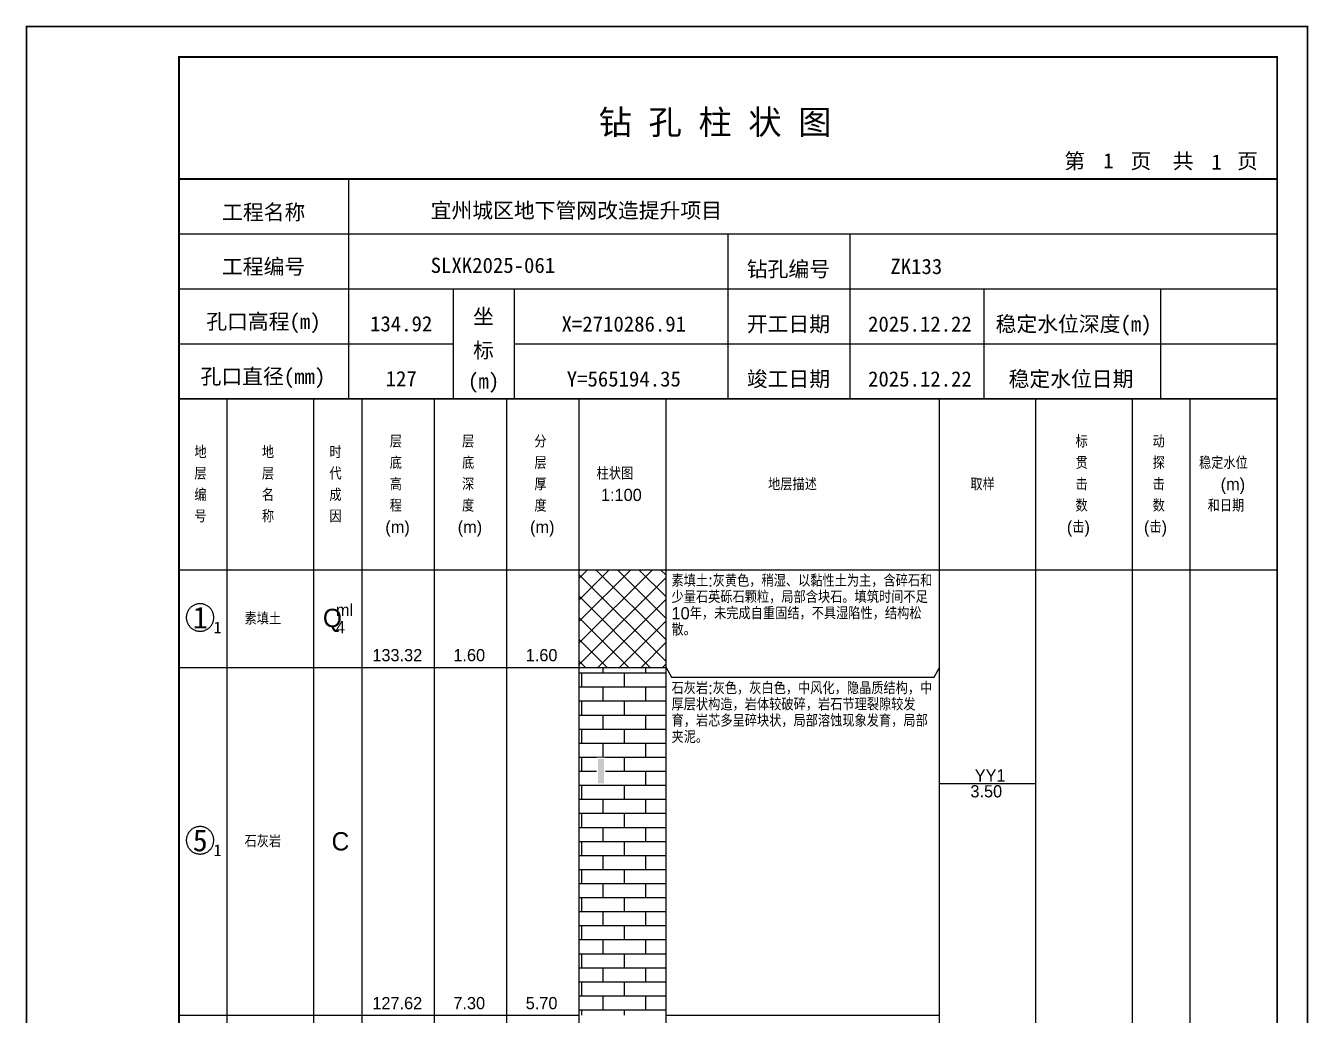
# Model space of a CAD drawing. Header units: millimetres. Extents: x 12489 to 89920, y 4630 to 4927.
# Drawn here: x 63969.3 to 64179.6, y 4764.7 to 4926.8 of the extents above; entities that cross this region are included whole.
import ezdxf
from ezdxf.enums import TextEntityAlignment as Align

# ---------------------------------------------------------------- set-up
doc = ezdxf.new("R2010")
doc.units = ezdxf.units.MM
doc.layers.add('ZZT_TC', color=7, linetype='Continuous')
doc.styles.add('成果图图块', font='', dxfattribs={"height": 2.5})
doc.styles.add('成果图模板', font='')
doc.styles.add('成果图模板标题', font='simhei.ttf')
doc.styles.add('成果图表体', font='Comfont.shx', dxfattribs={"height": 2, "bigfont": 'Hztxt12a.shx'})
doc.styles.get('成果图图块').set_extended_font_data('FangSong_GB2312')
doc.styles.get('成果图模板').set_extended_font_data('FangSong_GB2312')

# ---------------------------------------------------------------- blocks, each defined once
blk = doc.blocks.new('DCBH-1-1-1481', base_point=(0.3, -0.11))
at = {"layer": 'ZZT_TC', "color": 7}
blk.add_polyline3d([(-0.19, 2.31, 0), (-0.3, 2.31, 0), (-0.41, 2.3, 0), (-0.52, 2.29, 0), (-0.63, 2.27, 0), (-0.73, 2.24, 0), (-0.84, 2.21, 0), (-0.95, 2.18, 0), (-1.05, 2.14, 0), (-1.15, 2.09, 0), (-1.25, 2.04, 0), (-1.35, 1.99, 0), (-1.44, 1.93, 0), (-1.53, 1.87, 0), (-1.62, 1.8, 0), (-1.7, 1.73, 0), (-1.78, 1.65, 0), (-1.86, 1.57, 0), (-1.93, 1.49, 0), (-2, 1.4, 0), (-2.06, 1.31, 0), (-2.12, 1.22, 0), (-2.17, 1.12, 0), (-2.22, 1.02, 0), (-2.27, 0.92, 0), (-2.31, 0.82, 0), (-2.34, 0.71, 0), (-2.37, 0.61, 0), (-2.4, 0.5, 0), (-2.41, 0.39, 0), (-2.43, 0.28, 0), (-2.44, 0.17, 0), (-2.44, 0.06, 0), (-2.44, -0.05, 0), (-2.43, -0.16, 0), (-2.41, -0.27, 0), (-2.4, -0.38, 0), (-2.37, -0.49, 0), (-2.34, -0.6, 0), (-2.31, -0.7, 0), (-2.27, -0.8, 0), (-2.22, -0.9, 0), (-2.17, -1, 0), (-2.12, -1.1, 0), (-2.06, -1.19, 0), (-2, -1.28, 0), (-1.93, -1.37, 0), (-1.86, -1.45, 0), (-1.78, -1.53, 0), (-1.7, -1.61, 0), (-1.62, -1.68, 0), (-1.53, -1.75, 0), (-1.44, -1.81, 0), (-1.35, -1.87, 0), (-1.25, -1.93, 0), (-1.15, -1.98, 0), (-1.05, -2.02, 0), (-0.95, -2.06, 0), (-0.84, -2.1, 0), (-0.73, -2.13, 0), (-0.63, -2.15, 0), (-0.52, -2.17, 0), (-0.41, -2.18, 0), (-0.3, -2.19, 0), (-0.19, -2.19, 0), (-0.08, -2.19, 0), (0.03, -2.18, 0), (0.14, -2.17, 0), (0.25, -2.15, 0), (0.36, -2.13, 0), (0.47, -2.1, 0), (0.57, -2.06, 0), (0.67, -2.02, 0), (0.77, -1.98, 0), (0.87, -1.93, 0), (0.97, -1.87, 0), (1.06, -1.81, 0), (1.15, -1.75, 0), (1.24, -1.68, 0), (1.32, -1.61, 0), (1.4, -1.53, 0), (1.48, -1.45, 0), (1.55, -1.37, 0), (1.62, -1.28, 0), (1.68, -1.19, 0), (1.74, -1.1, 0), (1.8, -1, 0), (1.85, -0.9, 0), (1.89, -0.8, 0), (1.93, -0.7, 0), (1.97, -0.6, 0), (2, -0.49, 0), (2.02, -0.38, 0), (2.04, -0.27, 0), (2.05, -0.16, 0), (2.06, -0.05, 0), (2.06, 0.06, 0), (2.06, 0.17, 0), (2.05, 0.28, 0), (2.04, 0.39, 0), (2.02, 0.5, 0), (2, 0.61, 0), (1.97, 0.71, 0), (1.93, 0.82, 0), (1.89, 0.92, 0), (1.85, 1.02, 0), (1.8, 1.12, 0), (1.74, 1.22, 0), (1.68, 1.31, 0), (1.62, 1.4, 0), (1.55, 1.49, 0), (1.48, 1.57, 0), (1.4, 1.65, 0), (1.32, 1.73, 0), (1.24, 1.8, 0), (1.15, 1.87, 0), (1.06, 1.93, 0), (0.97, 1.99, 0), (0.87, 2.04, 0), (0.77, 2.09, 0), (0.67, 2.14, 0), (0.57, 2.18, 0), (0.47, 2.21, 0), (0.36, 2.24, 0), (0.25, 2.27, 0), (0.14, 2.29, 0), (0.03, 2.3, 0), (-0.08, 2.31, 0), (-0.19, 2.31, 0)], dxfattribs=at)
at = {"style": '成果图图块'}
blk.add_text('1', height=3.57, dxfattribs=at).set_placement((-0.16, -1.74), align=Align.CENTER)
blk.add_text('1', height=1.91, dxfattribs=at).set_placement((2.03, -2.53))
blk = doc.blocks.new('DCBH-1-1-1482', base_point=(0.3, -0.11))
at = {"layer": 'ZZT_TC', "color": 7}
blk.add_polyline3d([(-0.19, 2.31, 0), (-0.3, 2.31, 0), (-0.41, 2.3, 0), (-0.52, 2.29, 0), (-0.63, 2.27, 0), (-0.73, 2.24, 0), (-0.84, 2.21, 0), (-0.95, 2.18, 0), (-1.05, 2.14, 0), (-1.15, 2.09, 0), (-1.25, 2.04, 0), (-1.35, 1.99, 0), (-1.44, 1.93, 0), (-1.53, 1.87, 0), (-1.62, 1.8, 0), (-1.7, 1.73, 0), (-1.78, 1.65, 0), (-1.86, 1.57, 0), (-1.93, 1.49, 0), (-2, 1.4, 0), (-2.06, 1.31, 0), (-2.12, 1.22, 0), (-2.17, 1.12, 0), (-2.22, 1.02, 0), (-2.27, 0.92, 0), (-2.31, 0.82, 0), (-2.34, 0.71, 0), (-2.37, 0.61, 0), (-2.4, 0.5, 0), (-2.41, 0.39, 0), (-2.43, 0.28, 0), (-2.44, 0.17, 0), (-2.44, 0.06, 0), (-2.44, -0.05, 0), (-2.43, -0.16, 0), (-2.41, -0.27, 0), (-2.4, -0.38, 0), (-2.37, -0.49, 0), (-2.34, -0.6, 0), (-2.31, -0.7, 0), (-2.27, -0.8, 0), (-2.22, -0.9, 0), (-2.17, -1, 0), (-2.12, -1.1, 0), (-2.06, -1.19, 0), (-2, -1.28, 0), (-1.93, -1.37, 0), (-1.86, -1.45, 0), (-1.78, -1.53, 0), (-1.7, -1.61, 0), (-1.62, -1.68, 0), (-1.53, -1.75, 0), (-1.44, -1.81, 0), (-1.35, -1.87, 0), (-1.25, -1.93, 0), (-1.15, -1.98, 0), (-1.05, -2.02, 0), (-0.95, -2.06, 0), (-0.84, -2.1, 0), (-0.73, -2.13, 0), (-0.63, -2.15, 0), (-0.52, -2.17, 0), (-0.41, -2.18, 0), (-0.3, -2.19, 0), (-0.19, -2.19, 0), (-0.08, -2.19, 0), (0.03, -2.18, 0), (0.14, -2.17, 0), (0.25, -2.15, 0), (0.36, -2.13, 0), (0.47, -2.1, 0), (0.57, -2.06, 0), (0.67, -2.02, 0), (0.77, -1.98, 0), (0.87, -1.93, 0), (0.97, -1.87, 0), (1.06, -1.81, 0), (1.15, -1.75, 0), (1.24, -1.68, 0), (1.32, -1.61, 0), (1.4, -1.53, 0), (1.48, -1.45, 0), (1.55, -1.37, 0), (1.62, -1.28, 0), (1.68, -1.19, 0), (1.74, -1.1, 0), (1.8, -1, 0), (1.85, -0.9, 0), (1.89, -0.8, 0), (1.93, -0.7, 0), (1.97, -0.6, 0), (2, -0.49, 0), (2.02, -0.38, 0), (2.04, -0.27, 0), (2.05, -0.16, 0), (2.06, -0.05, 0), (2.06, 0.06, 0), (2.06, 0.17, 0), (2.05, 0.28, 0), (2.04, 0.39, 0), (2.02, 0.5, 0), (2, 0.61, 0), (1.97, 0.71, 0), (1.93, 0.82, 0), (1.89, 0.92, 0), (1.85, 1.02, 0), (1.8, 1.12, 0), (1.74, 1.22, 0), (1.68, 1.31, 0), (1.62, 1.4, 0), (1.55, 1.49, 0), (1.48, 1.57, 0), (1.4, 1.65, 0), (1.32, 1.73, 0), (1.24, 1.8, 0), (1.15, 1.87, 0), (1.06, 1.93, 0), (0.97, 1.99, 0), (0.87, 2.04, 0), (0.77, 2.09, 0), (0.67, 2.14, 0), (0.57, 2.18, 0), (0.47, 2.21, 0), (0.36, 2.24, 0), (0.25, 2.27, 0), (0.14, 2.29, 0), (0.03, 2.3, 0), (-0.08, 2.31, 0), (-0.19, 2.31, 0)], dxfattribs=at)
at = {"style": '成果图图块'}
blk.add_text('5', height=3.57, dxfattribs=at).set_placement((-0.16, -1.74), align=Align.CENTER)
blk.add_text('1', height=1.91, dxfattribs=at).set_placement((2.03, -2.53))
blk = doc.blocks.new('gkqy3.dwg', base_point=(0, -2))
blk.add_wipeout([(-0.7, -2.2), (0.7, -2.2), (0.7, 2.2), (-0.7, 2.2)])
at = {"color": 7}
blk.add_solid([(-0.5, -2), (0.5, -2), (-0.5, 2), (0.5, 2)], dxfattribs=at)
blk = doc.blocks.new('钻孔柱状图路桥昇龙制图梁世成校核莫家里.dwg235', base_point=(25, 236))
for p, q in [((52.82, 236), (52.82, 272)), ((25, 263), (205, 263)), ((115, 236), (115, 263)), ((135, 236), (135, 263)), ((25, 254), (205, 254)), ((70, 236), (70, 254)), ((80, 236), (80, 254)), ((157, 236), (157, 254)), ((185.95, 236), (185.95, 254)), ((25, 245), (70, 245)), ((80, 245), (205, 245))]:
    blk.add_line(p, q)
for points, const_width in [([(0, 0), (210, 0), (210, 297), (0, 297)], 0.25), ([(25, 5), (205, 5), (205, 292), (25, 292)], 0.3)]:
    blk.add_lwpolyline(points, close=True, dxfattribs=dict(const_width=const_width))
at = {"const_width": 0.3}
for points in [[(25, 272), (205, 272)], [(25, 236), (205, 236)]]:
    blk.add_lwpolyline(points, dxfattribs=at)
for s, height, style, p in [('钻 孔 柱 状 图', 4, '成果图模板标题', (93.8, 279.31)), ('第', 2.5, '成果图模板', (170.12, 273.7)), ('页', 2.5, '成果图模板', (180.96, 273.7)), ('共', 2.5, '成果图模板', (187.88, 273.7)), ('页', 2.5, '成果图模板', (198.44, 273.7)), ('工程名称', 2.5, '成果图模板', (32.07, 265.32)), ('宜州城区地下管网改造提升项目', 2.5, '成果图模板', (66.26, 265.61)), ('工程编号', 2.5, '成果图模板', (32.05, 256.41)), ('SLXK2025-061', 2.5, '成果图模板', (66.26, 256.61)), ('钻孔编号', 2.5, '成果图模板', (118.08, 256)), ('ZK133', 2.5, '成果图模板', (141.61, 256.43)), ('孔口高程(m)', 2.5, '成果图模板', (29.48, 247.41)), ('坐', 2.5, '成果图模板', (73.21, 248.24)), ('开工日期', 2.5, '成果图模板', (118.08, 247)), ('稳定水位深度(m)', 2.5, '成果图模板', (158.86, 247)), ('标', 2.5, '成果图模板', (73.21, 242.7)), ('孔口直径(mm)', 2.5, '成果图模板', (28.54, 238.41)), ('(m) ', 2.5, '成果图模板', (72.38, 237.65)), ('竣工日期', 2.5, '成果图模板', (118.08, 238)), ('稳定水位日期', 2.5, '成果图模板', (160.99, 238))]:
    blk.add_text(s, height=height, dxfattribs=dict(style=style)).set_placement(p)
at = {"style": '成果图模板'}
for s, p in [('1', (177.35, 273.74)), ('1', (195.08, 273.53)), ('134.92', (61.43, 247.04)), ('X=2710286.91', (97.92, 247)), ('2025.12.22', (146.46, 247)), ('127', (61.43, 238.04)), ('Y=565194.35', (97.92, 238)), ('2025.12.22', (146.46, 238))]:
    blk.add_text(s, height=2.5, dxfattribs=at).set_placement(p, align=Align.CENTER)

msp = doc.modelspace()

# ---------------------------------------------------------------- hatches: boundary and pattern name
at = {"linetype": 'Continuous'}
h = msp.add_hatch(dxfattribs=at)
h.set_pattern_fill('GKSTT', scale=0.5, style=0, pattern_type=2)
h.set_pattern_definition([(45, (0, 0), (-1.76776695, 1.76776695), []), (135, (0, 0), (-1.76776695, -1.76776695), [])])
h.paths.add_polyline_path([(64060.06, 4821.71), (64074.29, 4821.71), (64074.29, 4837.71), (64060.06, 4837.71)])
h = msp.add_hatch(dxfattribs=at)
h.set_pattern_fill('GKSHY', scale=0.5, style=0, pattern_type=2)
h.set_pattern_definition([(0, (0, 0), (0, 2.3), []), (90, (0, 0), (-3.5, 2.3), [2.3, -2.3])])
h.paths.add_polyline_path([(64060.06, 4764.71), (64074.29, 4764.71), (64074.29, 4821.71), (64060.06, 4821.71)])

# ---------------------------------------------------------------- linework, layer by layer
at = {"color": 0}
for p, q in [((63994.45, 4837.71), (64002.35, 4837.71)), ((63994.45, 4821.71), (63994.45, 4837.71)), ((64002.35, 4821.71), (64002.35, 4837.71)), ((63994.45, 4821.71), (64002.35, 4821.71)), ((63994.45, 4821.71), (64002.35, 4821.71)), ((63994.45, 4764.71), (63994.45, 4821.71)), ((64002.35, 4764.71), (64002.35, 4821.71)), ((63994.45, 4764.71), (64002.35, 4764.71))]:
    msp.add_line(p, q, dxfattribs=at)
for points in [[(63994.45, 4865.71), (64002.35, 4865.71)], [(63994.45, 4837.71), (63994.45, 4865.71)], [(64002.35, 4837.71), (64002.35, 4865.71)], [(64002.35, 4865.71), (64016.58, 4865.71)], [(64002.35, 4837.71), (64002.35, 4865.71)], [(64016.58, 4837.71), (64016.58, 4865.71)], [(64016.58, 4865.71), (64024.49, 4865.71)], [(64016.58, 4837.71), (64016.58, 4865.71)], [(64024.49, 4837.71), (64024.49, 4865.71)], [(64024.49, 4865.71), (64036.35, 4865.71)], [(64024.49, 4837.71), (64024.49, 4865.71)], [(64036.35, 4837.71), (64036.35, 4865.71)], [(64036.35, 4865.71), (64048.2, 4865.71)], [(64036.35, 4837.71), (64036.35, 4865.71)], [(64048.2, 4837.71), (64048.2, 4865.71)], [(64048.2, 4865.71), (64060.06, 4865.71)], [(64048.2, 4837.71), (64048.2, 4865.71)], [(64060.06, 4837.71), (64060.06, 4865.71)], [(64060.06, 4865.71), (64074.29, 4865.71)], [(64060.06, 4837.71), (64060.06, 4865.71)], [(64074.29, 4837.71), (64074.29, 4865.71)], [(64074.29, 4865.71), (64119.11, 4865.71)], [(64074.29, 4837.71), (64074.29, 4865.71)], [(64119.11, 4837.71), (64119.11, 4865.71)], [(64119.11, 4865.71), (64134.92, 4865.71)], [(64119.11, 4837.71), (64119.11, 4865.71)], [(64134.92, 4837.71), (64134.92, 4865.71)], [(64134.92, 4865.71), (64150.73, 4865.71)], [(64134.92, 4837.71), (64134.92, 4865.71)], [(64150.73, 4837.71), (64150.73, 4865.71)], [(64150.73, 4865.71), (64160.22, 4865.71)], [(64150.73, 4837.71), (64150.73, 4865.71)], [(64160.22, 4837.71), (64160.22, 4865.71)], [(64160.22, 4865.71), (64174.45, 4865.71)], [(64160.22, 4837.71), (64160.22, 4865.71)], [(64174.45, 4837.71), (64174.45, 4865.71)], [(63994.45, 4837.71), (64002.35, 4837.71)], [(63994.45, 4643.71), (63994.45, 4837.71)], [(63994.45, 4837.71), (64002.35, 4837.71)], [(64002.35, 4643.71), (64002.35, 4837.71)], [(64002.35, 4837.71), (64016.58, 4837.71)], [(64002.35, 4643.71), (64002.35, 4837.71)], [(64002.35, 4837.71), (64016.58, 4837.71)], [(64002.35, 4837.71), (64016.58, 4837.71)], [(64002.35, 4821.71), (64002.35, 4837.71)], [(64016.58, 4643.71), (64016.58, 4837.71)], [(64016.58, 4821.71), (64016.58, 4837.71)], [(64016.58, 4837.71), (64024.49, 4837.71)], [(64016.58, 4643.71), (64016.58, 4837.71)], [(64016.58, 4837.71), (64024.49, 4837.71)], [(64016.58, 4837.71), (64024.49, 4837.71)], [(64016.58, 4821.71), (64016.58, 4837.71)], [(64024.49, 4643.71), (64024.49, 4837.71)], [(64024.49, 4821.71), (64024.49, 4837.71)], [(64024.49, 4837.71), (64036.35, 4837.71)], [(64024.49, 4643.71), (64024.49, 4837.71)], [(64024.49, 4837.71), (64036.35, 4837.71)], [(64024.49, 4837.71), (64036.35, 4837.71)], [(64024.49, 4821.71), (64024.49, 4837.71)], [(64036.35, 4643.71), (64036.35, 4837.71)], [(64036.35, 4821.71), (64036.35, 4837.71)], [(64036.35, 4837.71), (64048.2, 4837.71)], [(64036.35, 4643.71), (64036.35, 4837.71)], [(64036.35, 4837.71), (64048.2, 4837.71)], [(64036.35, 4837.71), (64048.2, 4837.71)], [(64036.35, 4821.71), (64036.35, 4837.71)], [(64048.2, 4643.71), (64048.2, 4837.71)], [(64048.2, 4821.71), (64048.2, 4837.71)], [(64048.2, 4837.71), (64060.06, 4837.71)], [(64048.2, 4643.71), (64048.2, 4837.71)], [(64048.2, 4837.71), (64060.06, 4837.71)], [(64048.2, 4837.71), (64060.06, 4837.71)], [(64048.2, 4821.71), (64048.2, 4837.71)], [(64060.06, 4643.71), (64060.06, 4837.71)], [(64060.06, 4821.71), (64060.06, 4837.71)], [(64060.06, 4837.71), (64074.29, 4837.71)], [(64060.06, 4643.71), (64060.06, 4837.71)], [(64060.06, 4837.71), (64074.29, 4837.71)], [(64074.29, 4643.71), (64074.29, 4837.71)], [(64074.29, 4837.71), (64119.11, 4837.71)], [(64074.29, 4643.71), (64074.29, 4837.71)], [(64074.29, 4837.71), (64119.11, 4837.71)], [(64074.29, 4821.71), (64074.29, 4837.71)], [(64119.11, 4643.71), (64119.11, 4837.71)], [(64119.11, 4821.71), (64119.11, 4837.71)], [(64119.11, 4837.71), (64134.92, 4837.71)], [(64119.11, 4643.71), (64119.11, 4837.71)], [(64119.11, 4837.71), (64134.92, 4837.71)], [(64134.92, 4643.71), (64134.92, 4837.71)], [(64134.92, 4837.71), (64150.73, 4837.71)], [(64134.92, 4643.71), (64134.92, 4837.71)], [(64134.92, 4837.71), (64150.73, 4837.71)], [(64150.73, 4643.71), (64150.73, 4837.71)], [(64150.73, 4837.71), (64160.22, 4837.71)], [(64150.73, 4643.71), (64150.73, 4837.71)], [(64150.73, 4837.71), (64160.22, 4837.71)], [(64160.22, 4643.71), (64160.22, 4837.71)], [(64160.22, 4837.71), (64174.45, 4837.71)], [(64160.22, 4643.71), (64160.22, 4837.71)], [(64160.22, 4837.71), (64174.45, 4837.71)], [(64174.45, 4643.71), (64174.45, 4837.71)], [(64002.35, 4821.71), (64016.58, 4821.71)], [(64002.35, 4821.71), (64016.58, 4821.71)], [(64002.35, 4764.71), (64002.35, 4821.71)], [(64016.58, 4764.71), (64016.58, 4821.71)], [(64016.58, 4821.71), (64024.49, 4821.71)], [(64016.58, 4821.71), (64024.49, 4821.71)], [(64016.58, 4764.71), (64016.58, 4821.71)], [(64024.49, 4764.71), (64024.49, 4821.71)], [(64024.49, 4821.71), (64036.35, 4821.71)], [(64024.49, 4821.71), (64036.35, 4821.71)], [(64024.49, 4764.71), (64024.49, 4821.71)], [(64036.35, 4764.71), (64036.35, 4821.71)], [(64036.35, 4821.71), (64048.2, 4821.71)], [(64036.35, 4821.71), (64048.2, 4821.71)], [(64036.35, 4764.71), (64036.35, 4821.71)], [(64048.2, 4764.71), (64048.2, 4821.71)], [(64048.2, 4821.71), (64060.06, 4821.71)], [(64048.2, 4821.71), (64060.06, 4821.71)], [(64048.2, 4764.71), (64048.2, 4821.71)], [(64060.06, 4764.71), (64060.06, 4821.71)], [(64074.29, 4821.71), (64075.19, 4820.11)], [(64074.29, 4764.71), (64074.29, 4821.71)], [(64118.22, 4820.11), (64119.11, 4821.71)], [(64119.11, 4764.71), (64119.11, 4821.71)], [(64075.19, 4820.11), (64118.22, 4820.11)], [(64119.11, 4802.71), (64134.92, 4802.71)], [(64002.35, 4764.71), (64016.58, 4764.71)], [(64016.58, 4764.71), (64024.49, 4764.71)], [(64024.49, 4764.71), (64036.35, 4764.71)], [(64036.35, 4764.71), (64048.2, 4764.71)], [(64048.2, 4764.71), (64060.06, 4764.71)], [(64074.29, 4764.71), (64119.11, 4764.71)]]:
    msp.add_lwpolyline(points, dxfattribs=at)
at = {"color": 7, "flags": 128}
msp.add_lwpolyline([(64060.06, 4821.71), (64074.29, 4821.71)], dxfattribs=at)

# ---------------------------------------------------------------- block references
for name, p in [('DCBH-1-1-1481', (63998.4, 4829.71)), ('DCBH-1-1-1482', (63998.4, 4793.21))]:
    msp.add_blockref(name, p)

# ---------------------------------------------------------------- texts
at = {"color": 0, "style": '成果图表体'}
for s, height, p in [('层', 2, (64029, 4857.71)), ('层', 2, (64040.85, 4857.71)), ('分', 2, (64052.71, 4857.71)), ('标', 2, (64141.41, 4857.71)), ('动', 2, (64154.05, 4857.71)), ('地', 2, (63996.98, 4855.96)), ('地', 2, (64008.05, 4855.96)), ('时', 2, (64019.11, 4855.96)), ('底', 2, (64029, 4854.21)), ('底', 2, (64040.85, 4854.21)), ('层', 2, (64052.71, 4854.21)), ('贯', 2, (64141.41, 4854.21)), ('探', 2, (64154.05, 4854.21)), ('稳定水位', 2, (64161.65, 4854.21)), ('层', 2, (63996.98, 4852.46)), ('层', 2, (64008.05, 4852.46)), ('代', 2, (64019.11, 4852.46)), ('高', 2, (64029, 4850.71)), ('深', 2, (64040.85, 4850.71)), ('厚', 2, (64052.71, 4850.71)), ('柱状图', 2, (64062.91, 4852.46)), ('地层描述', 2, (64091.02, 4850.71)), ('取样', 2, (64124.18, 4850.71)), ('击', 2, (64141.41, 4850.71)), ('击', 2, (64154.05, 4850.71)), ('(m)', 2, (64165.2, 4850.71)), ('编', 2, (63996.98, 4848.96)), ('名', 2, (64008.05, 4848.96)), ('成', 2, (64019.11, 4848.96)), ('1:100', 2, (64063.62, 4848.96)), ('程', 2, (64029, 4847.21)), ('度', 2, (64040.85, 4847.21)), ('度', 2, (64052.71, 4847.21)), ('数', 2, (64141.41, 4847.21)), ('数', 2, (64154.05, 4847.21)), ('和日期', 2, (64163.07, 4847.21)), ('号', 2, (63996.98, 4845.46)), ('称', 2, (64008.05, 4845.46)), ('因', 2, (64019.11, 4845.46)), ('(m)', 2, (64028.28, 4843.71)), ('(m)', 2, (64040.14, 4843.71)), ('(m)', 2, (64052, 4843.71)), ('(击)', 2, (64139.99, 4843.71)), ('(击)', 2, (64152.63, 4843.71)), ('ml', 2, (64020.18, 4830.11)), ('素填土', 2, (64005.2, 4828.71)), ('Q', 3, (64018.05, 4828.31)), ('4', 2, (64020.18, 4827.31)), ('133.32', 2, (64026.15, 4822.71)), ('1.60', 2, (64039.43, 4822.71)), ('1.60', 2, (64051.29, 4822.71)), ('YY1', 2, (64124.89, 4803.01)), ('3.50', 2, (64124.18, 4800.41)), ('石灰岩', 2, (64005.2, 4792.21)), ('C', 3, (64019.47, 4791.71)), ('127.62', 2, (64026.15, 4765.71)), ('7.30', 2, (64039.43, 4765.71)), ('5.70', 2, (64051.29, 4765.71))]:
    msp.add_text(s, height=height, dxfattribs=at).set_placement(p)
at = {"color": 0, "char_height": 2, "width": 43.0292, "attachment_point": 1, "line_spacing_factor": 0.8, "style": '成果图表体'}
for s, insert in [('素填土:灰黄色，稍湿、以黏性土为主，含碎石和少量石英砾石颗粒，局部含块石。填筑时间不足10年，未完成自重固结，不具湿陷性，结构松散。', (64075.19, 4836.91)), ('石灰岩:灰色，灰白色，中风化，隐晶质结构，中厚层状构造，岩体较破碎，岩石节理裂隙较发育，岩芯多呈碎块状，局部溶蚀现象发育，局部夹泥。', (64075.19, 4819.31))]:
    msp.add_mtext(s, dxfattribs=dict(at, insert=insert))

# ---------------------------------------------------------------- next in the draw order: block references
msp.add_blockref('gkqy3.dwg', (64063.62, 4802.71))

# ---------------------------------------------------------------- next in the draw order: block references
msp.add_blockref('钻孔柱状图路桥昇龙制图梁世成校核莫家里.dwg235', (63994.45, 4865.71))

doc.saveas('drawing.dxf')
